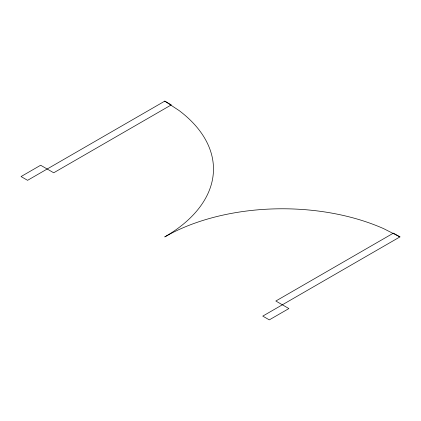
<?xml version="1.0" encoding="UTF-8"?>
<svg xmlns="http://www.w3.org/2000/svg" width="421" height="421" viewBox="0 0 421 421"><rect width="100%" height="100%" fill="white"/><g stroke="black" fill="none" stroke-linecap="round" stroke-linejoin="round"><path stroke-width="0.63" d="M164.769 101.124L27.581 180.325L21.05 176.557L40.648 165.243L53.714 172.784L171.305 104.892L164.769 101.124L179.114 110.565A166.295 96.009 0 0 1 164.769 236.902A166.295 96.009 0 0 1 383.594 228.619L399.95 236.902L262.762 316.108L269.293 319.876L288.895 308.561L275.829 301.02L393.419 233.129L399.95 236.902"/></g></svg>
